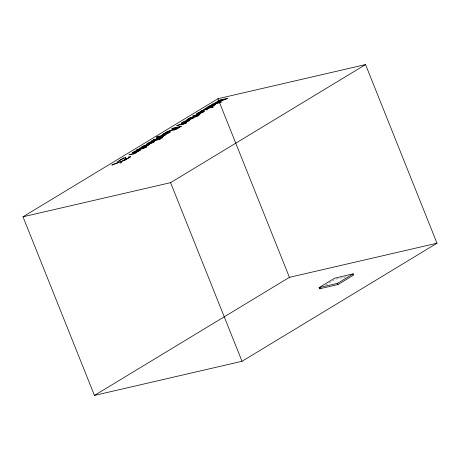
<?xml version="1.0" encoding="UTF-8"?>
<svg xmlns="http://www.w3.org/2000/svg" width="460" height="460" viewBox="0 0 460 460"><rect width="100%" height="100%" fill="white"/><g stroke="black" fill="none" stroke-linecap="round" stroke-linejoin="round"><path stroke-width="0.34" stroke-dasharray="2.3 1.72" d="M325.582 285.16L335.219 279.318L347.518 276.477"/><path stroke-width="0.69" d="M23 216.792L217.971 98.71L365.55 64.578L437 243.208L242.029 361.29L94.449 395.422L23 216.792L170.579 182.66L365.55 64.578M94.449 395.422L289.42 277.34L437 243.208M319.079 287.615L334.742 278.127L353.188 273.861L353.665 275.051L338.002 284.539L319.556 288.805L319.079 287.615L337.525 283.348L353.188 273.861M319.556 288.805L320.764 288.075M337.525 283.348L338.002 284.539M217.971 98.71L289.42 277.34M170.579 182.66L242.029 361.29M125.729 157.699C123.136 160.873 132.112 156.452 128.311 157.188C134.326 154.968 127.719 158.913 125.982 159.131C122.923 160.31 124.545 159.028 123.912 158.171L118.956 160.793L123.918 157.791L125.729 157.699M164.542 135.384C163.145 137.58 151.024 140.283 159.637 136.424L156.388 137.172L157.297 136.626L166.169 134.573L164.542 135.384M133.618 152.248L136.074 151.961L139.438 150.472A2.053 0.328 -21.8 0 0 139.558 150.138L136.062 150.949L133.618 152.248M182.447 122.676L184.903 122.389L188.267 120.899A2.053 0.328 -21.8 0 0 188.387 120.566L184.886 121.377L182.447 122.676M145.745 145.475L144.141 146.751C140.754 147.855 144.44 145.182 145.745 145.475M211.807 105.466L210.203 106.743C206.816 107.847 210.502 105.173 211.807 105.466M162.213 134.642L162.949 134.895L163.846 134.355C162.892 133.699 166.94 132.532 167.681 132.348L163.72 134.745C176.853 130.772 168.09 130.272 162.213 134.642M196.104 114.114L196.84 114.373L197.737 113.833C196.782 113.171 200.83 112.004 201.572 111.826L197.61 114.224C210.743 110.245 201.98 109.745 196.104 114.114M188.192 119.203C195.592 118.588 195.586 115.006 188.192 119.203M172.195 130.157C174.829 130.87 178.957 127.489 181.458 126.207L172.73 128.225L171.73 128.834L175.473 127.966C171.959 130.663 159.476 134.004 172.195 130.157M147.723 143.681L148.298 143.865L146.585 144.492A3.076 0.494 -21.8 0 1 146.389 144.233C150.155 140.932 161.126 139.76 149.391 143.945L153.427 141.916L149.862 142.594A1.851 0.293 -21.8 0 0 148.517 143.181L147.723 143.681M157.774 137.615C164.427 137.408 165.956 133.233 157.774 137.615M186.933 119.64C190.791 120.635 195.247 116.156 199.042 115.569L190.285 117.599L186.933 119.64M134.527 153.629C132.491 154.807 133.998 153.496 128.955 154.738L136.229 152.714L134.262 153.496L134.527 153.629M198.294 115.011C196.253 116.19 197.765 114.879 192.723 116.121L199.991 114.097L198.03 114.873L198.294 115.011M141.76 147.022L139.368 148.425L146.176 146.498L149.638 144.377L147.804 144.98C149.989 144.877 141.07 148.563 147.079 144.9C145.216 144.877 143.255 145.9 141.76 147.022M207.816 107.013L205.43 108.41L212.238 106.49L215.7 104.368L213.865 104.972C216.05 104.868 207.132 108.554 213.141 104.891C211.278 104.868 209.317 105.892 207.816 107.013M132.434 152.639C134.262 153.548 138.339 151.42 140.495 150.178A3.703 0.592 -21.8 0 0 140.909 149.592L136.775 150.431L132.434 152.639M181.263 123.067C183.091 123.976 187.168 121.848 189.324 120.606A3.703 0.592 -21.8 0 0 189.738 120.02L185.604 120.859L181.263 123.067M169.412 132.21L165.502 133.987L168.504 132.169L169.412 132.21M203.308 111.682L199.393 113.459L202.394 111.642L203.308 111.682M173.587 129.507C174.133 130.496 178.48 127.673 179.44 127.052L176.456 127.742L173.587 129.507M136.792 149.966L136.545 150.144L142.899 148.35L142.036 148.873L142.91 148.672L146.464 147.183L138.995 148.931L136.792 149.966M177.002 125.609L176.755 125.793L183.109 123.999L182.246 124.522L183.12 124.321L186.674 122.826L179.199 124.579L177.002 125.609M113.022 164.392L111.774 165.146L118.858 162.53L120.623 163.053L121.82 162.328L120.359 161.966L126.845 159.286L120.1 161.776L118.283 161.201L117.07 161.937L118.605 162.351L113.022 164.392M151.719 140.95L150.794 141.513L157.13 140.047L158.056 139.489L151.719 140.95M153.991 139.576L153.082 140.127L161.811 138.109L162.719 137.557L153.991 139.576M201.267 110.94L200.106 111.648L206.275 109.399L206.586 110.101L207.748 109.399L207.38 108.612L213.319 106.915L204.591 108.934L203.717 109.463L206.16 109.181L201.267 110.94M212.681 104.035L211.726 104.61L220.455 102.591L221.875 101.729L216.614 102.154L226.119 99.159L227.556 98.29L218.828 100.309L217.873 100.889L225.256 99.17L214.774 102.764L220.018 102.344L212.681 104.035M159.235 139.213L158.315 139.771L160.448 138.931L159.235 139.213"/></g></svg>
